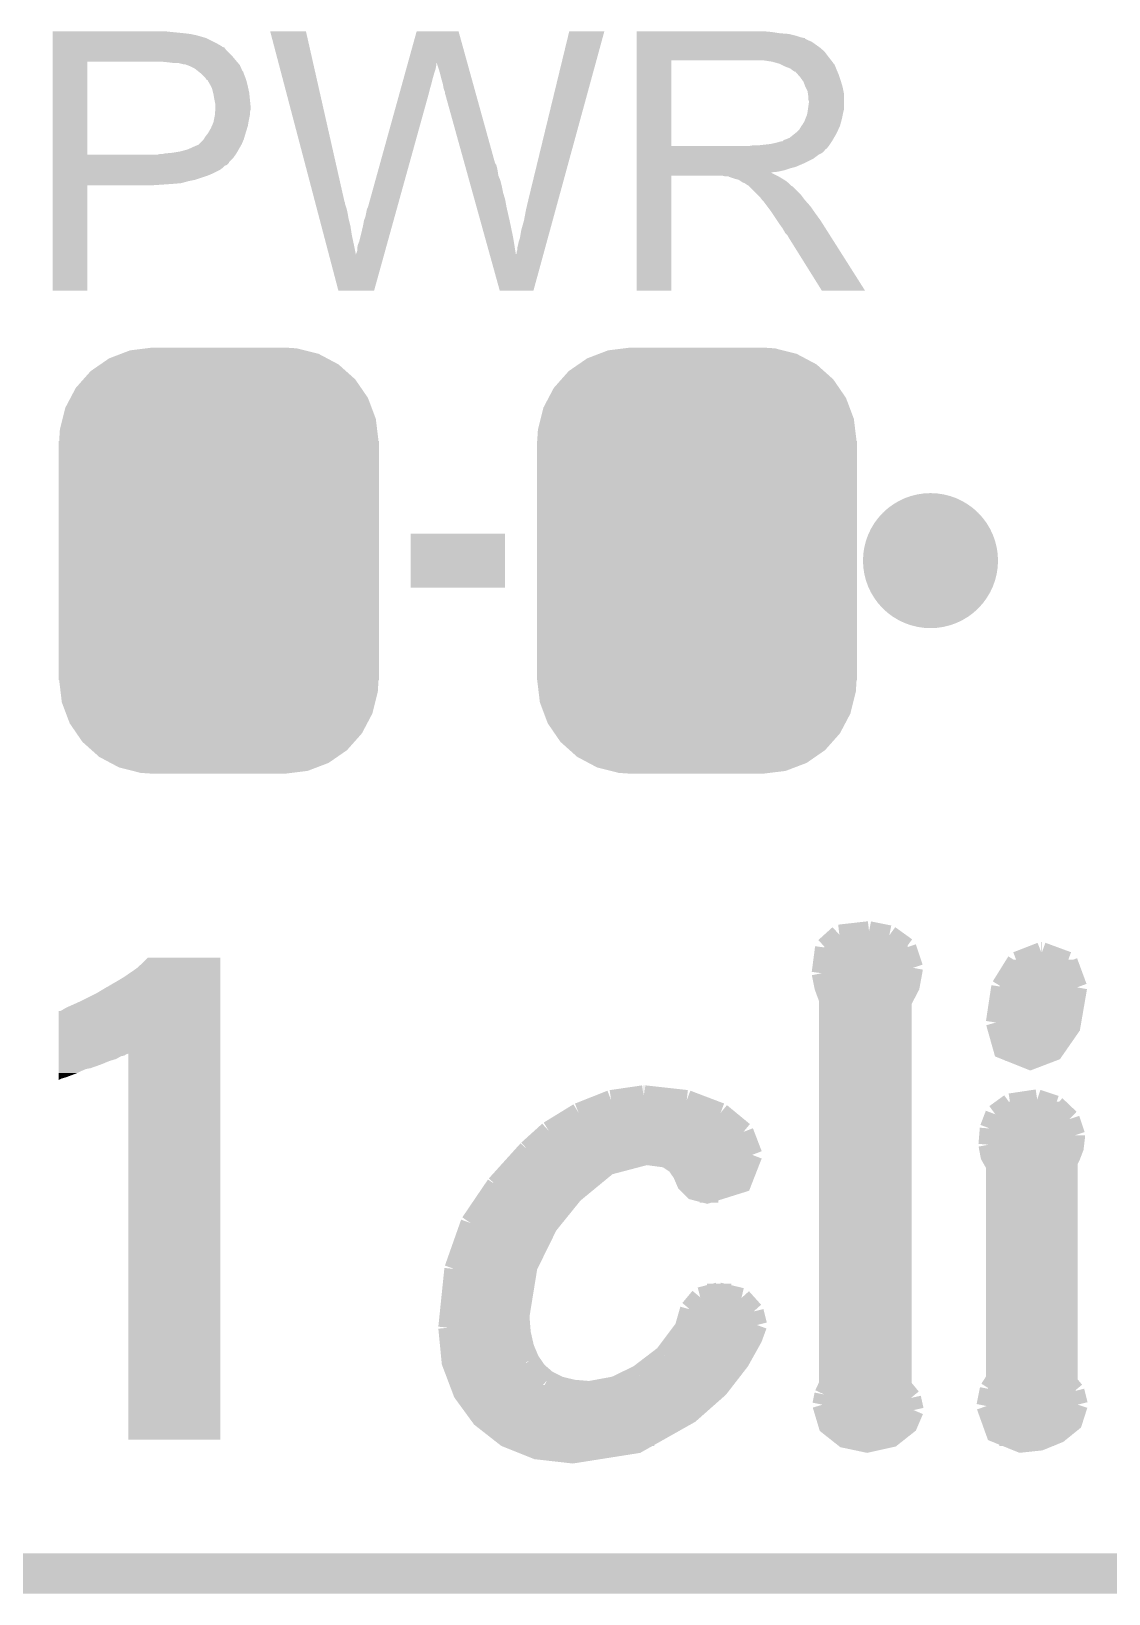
# Model space of a CAD drawing. Extents: x -1.3 to 24.2, y -3.9 to 24.8.
# Drawn here: x 11.73 to 15.78, y -3.89 to 1.99 of the extents above; entities that cross this region are included whole.
import ezdxf

# ---------------------------------------------------------------- set-up
doc = ezdxf.new("R2010")
doc.units = 0
doc.layers.get('0').update_dxf_attribs({"linetype": 'CONTINUOUS'})
for name, color, linetype in [('ISO_9141_CLICK_V101_GKO', 5, 'CONTINUOUS'), ('ISO_9141_CLICK_V101_GTO', 14, 'CONTINUOUS'), ('ISO_9141_CLICK_V101_GTS', 12, 'CONTINUOUS')]:
    doc.layers.add(name, color=color, linetype=linetype)

# ---------------------------------------------------------------- blocks, each defined once
blk = doc.blocks.new('CUSTOM_46')
for points in [[(-0.412794, 0.76087), (-0.368484, 0.777768), (0.407388, 0.76087), (0.3756, 0.777768)], [(-0.368484, 0.777768), (-0.333938, 0.790942), (0.3756, 0.777768), (0.32361, 0.790942)], [(-0.333938, 0.790942), (-0.273256, 0.798498), (0.32361, 0.790942), (0.29379, 0.798498)], [(-0.273256, 0.798498), (-0.25019, 0.80137), (0.29379, 0.798498), (0.25019, 0.80137)], [(-0.50967, 0.681926), (-0.482218, 0.71288), (0.51306, 0.681926), (0.47841, 0.71288)], [(-0.482218, 0.71288), (-0.44566, 0.738152), (0.47841, 0.71288), (0.45012, 0.738152)], [(-0.44566, 0.738152), (-0.412794, 0.76087), (0.45012, 0.738152), (0.407388, 0.76087)], [(-0.55793, 0.61233), (-0.538216, 0.649738), (0.560798, 0.61233), (0.53514, 0.649738)], [(-0.538216, 0.649738), (-0.50967, 0.681926), (0.53514, 0.649738), (0.51306, 0.681926)], [(-0.577562, 0.575076), (-0.55793, 0.61233), (0.574852, 0.575076), (0.560798, 0.61233)], [(-0.597996, 0.49319), (-0.587972, 0.533366), (0.595442, 0.49319), (0.590586, 0.533366)], [(-0.587972, 0.533366), (-0.577562, 0.575076), (0.590586, 0.533366), (0.574852, 0.575076)], [(-0.60071, 0.44958), (-0.597996, 0.49319), (0.60071, 0.44958), (0.595442, 0.49319)], [(-0.60198, -0.44958), (-0.60198, 0.44958), (0.60198, -0.44958), (0.60198, 0.44958)], [(-0.59544, -0.49319), (-0.60071, -0.44958), (0.597996, -0.49319), (0.60071, -0.44958)], [(-0.590586, -0.533366), (-0.59544, -0.49319), (0.58797, -0.533366), (0.597996, -0.49319)], [(-0.57485, -0.575076), (-0.590586, -0.533366), (0.577562, -0.575076), (0.58797, -0.533366)], [(-0.560798, -0.61233), (-0.57485, -0.575076), (0.557928, -0.61233), (0.577562, -0.575076)], [(-0.535138, -0.649738), (-0.560798, -0.61233), (0.538216, -0.649738), (0.557928, -0.61233)], [(-0.51306, -0.681926), (-0.535138, -0.649738), (0.509668, -0.681926), (0.538216, -0.649738)], [(-0.478408, -0.71288), (-0.51306, -0.681926), (0.482218, -0.71288), (0.509668, -0.681926)], [(-0.45012, -0.738152), (-0.478408, -0.71288), (0.445658, -0.738152), (0.482218, -0.71288)], [(-0.407386, -0.76087), (-0.45012, -0.738152), (0.412794, -0.76087), (0.445658, -0.738152)], [(-0.3756, -0.777768), (-0.407386, -0.76087), (0.368482, -0.777768), (0.412794, -0.76087)], [(-0.323608, -0.790942), (-0.3756, -0.777768), (0.333938, -0.790942), (0.368482, -0.777768)], [(-0.29379, -0.798498), (-0.323608, -0.790942), (0.273254, -0.798498), (0.333938, -0.790942)], [(-0.25019, -0.80137), (-0.29379, -0.798498), (0.25019, -0.80137), (0.273254, -0.798498)]]:
    blk.add_solid(points)

msp = doc.modelspace()

# ---------------------------------------------------------------- linework, layer by layer
at = {"layer": 'ISO_9141_CLICK_V101_GKO', "const_width": 0.1524}
msp.add_lwpolyline([(-1.27, -3.81), (21.59, -3.81), (24.13, -1.27)], dxfattribs=at)
at = {"layer": 'ISO_9141_CLICK_V101_GTO', "const_width": 0.254}
msp.add_lwpolyline([(14.986, 0, 1), (15.24, 0, 1)], format="xyb", close=True, dxfattribs=at)
at = {"layer": 'ISO_9141_CLICK_V101_GTO'}
for points, const_width in [([(13.1572, 0), (13.5128, 0)], 0.2032), ([(14.71676, -1.45542), (14.7701, -1.40716)], 0.0762), ([(14.7701, -1.40716), (14.88186, -1.39446)], 0.0762), ([(14.88186, -1.39446), (14.95806, -1.4097)], 0.0762), ([(14.95806, -1.4097), (15.02156, -1.45542)], 0.0762), ([(14.70406, -1.55194), (14.71676, -1.45542)], 0.0762), ([(14.71422, -1.46304), (15.02664, -1.46304)], 0.0762), ([(15.02156, -1.45542), (15.04696, -1.53162)], 0.0762), ([(15.43812, -1.50876), (15.52956, -1.4732)], 0.0762), ([(15.52956, -1.4732), (15.5321, -1.4732)], 0.0762), ([(15.5321, -1.4732), (15.62862, -1.50876)], 0.0762), ([(14.70406, -1.53924), (15.04696, -1.53924)], 0.0762), ([(14.70406, -1.55194), (14.71422, -1.60274), (14.732, -1.651)], 0.0762), ([(15.00378, -3.10642), (15.00378, -1.65862), (15.03426, -1.6002), (15.04696, -1.53162)], 0.0762), ([(15.3797, -1.60274), (15.43812, -1.50876)], 0.0762), ([(15.41018, -1.53924), (15.65148, -1.53924)], 0.0762), ([(15.62862, -1.50876), (15.66418, -1.60528)], 0.0762), ([(14.71676, -1.61544), (15.02918, -1.61544)], 0.0762), ([(15.35938, -1.73736), (15.3797, -1.60274)], 0.0762), ([(15.35938, -1.73736), (15.38732, -1.83642), (15.48892, -1.87706), (15.57528, -1.84404), (15.63878, -1.7526), (15.66418, -1.60528)], 0.0762), ([(15.37462, -1.61544), (15.66418, -1.61544)], 0.0762), ([(14.732, -3.0988), (14.732, -1.651)], 0.0762), ([(14.732, -1.69164), (15.00378, -1.69164)], 0.0762), ([(15.35938, -1.69164), (15.65656, -1.69164)], 0.0762), ([(14.732, -1.76784), (15.00378, -1.76784)], 0.0762), ([(15.35938, -1.76784), (15.63116, -1.76784)], 0.0762), ([(14.732, -1.84404), (15.00378, -1.84404)], 0.0762), ([(15.39494, -1.84404), (15.57528, -1.84404)], 0.0762), ([(14.732, -1.92024), (15.00378, -1.92024)], 0.0762), ([(13.78966, -2.07772), (13.91158, -2.02946)], 0.0762), ([(13.91158, -2.02946), (14.0335, -2.01168)], 0.0762), ([(14.0335, -2.01168), (14.03604, -2.01168)], 0.0762), ([(14.03604, -2.01168), (14.19606, -2.02946)], 0.0762), ([(14.19606, -2.02946), (14.32306, -2.07772)], 0.0762), ([(14.732, -1.99644), (15.00378, -1.99644)], 0.0762), ([(15.41272, -2.04216), (15.51432, -2.02692)], 0.0762), ([(15.51432, -2.02692), (15.5829, -2.04978)], 0.0762), ([(13.6779, -2.1463), (13.78966, -2.07772)], 0.0762), ([(13.80236, -2.07264), (14.31544, -2.07264)], 0.0762), ([(14.32306, -2.07772), (14.40942, -2.14884)], 0.0762), ([(14.732, -2.07264), (15.00378, -2.07264)], 0.0762), ([(15.33652, -2.13614), (15.35684, -2.0828)], 0.0762), ([(15.35684, -2.0828), (15.41272, -2.04216)], 0.0762), ([(15.36446, -2.07264), (15.61084, -2.07264)], 0.0762), ([(15.5829, -2.04978), (15.63624, -2.10058)], 0.0762), ([(13.59916, -2.21742), (13.6779, -2.1463)], 0.0762), ([(13.67536, -2.14884), (14.40942, -2.14884)], 0.0762), ([(14.40942, -2.14884), (14.44244, -2.2352)], 0.0762), ([(14.732, -2.14884), (15.00378, -2.14884)], 0.0762), ([(15.33144, -2.1971), (15.33652, -2.13614)], 0.0762), ([(15.33398, -2.14884), (15.65656, -2.14884)], 0.0762), ([(15.63624, -2.10058), (15.65656, -2.16154)], 0.0762), ([(15.33144, -2.1971), (15.33906, -2.23774), (15.35938, -2.2733)], 0.0762), ([(15.62862, -3.09372), (15.62862, -2.2606), (15.63878, -2.24028), (15.65148, -2.20726), (15.65656, -2.16408), (15.65656, -2.16154)], 0.0762), ([(13.47978, -2.3495), (13.59916, -2.21742)], 0.0762), ([(13.56614, -2.84226), (13.59662, -2.6543), (13.67282, -2.49936), (13.76934, -2.37998), (13.89888, -2.2733), (14.04366, -2.2352), (14.11986, -2.24536), (14.15796, -2.27076), (14.18082, -2.30378), (14.19606, -2.33934), (14.224, -2.36728), (14.27226, -2.37998), (14.4018, -2.33934), (14.44244, -2.2352)], 0.0762), ([(13.59154, -2.22504), (14.44244, -2.22504)], 0.0762), ([(14.732, -2.22504), (15.00378, -2.22504)], 0.0762), ([(15.33398, -2.22504), (15.6464, -2.22504)], 0.0762), ([(13.52042, -2.30124), (13.8557, -2.30124)], 0.0762), ([(14.17828, -2.30124), (14.4272, -2.30124)], 0.0762), ([(14.732, -2.30124), (15.00378, -2.30124)], 0.0762), ([(15.35938, -3.08102), (15.35938, -2.2733)], 0.0762), ([(15.35938, -2.30124), (15.62862, -2.30124)], 0.0762), ([(13.38326, -2.49174), (13.47978, -2.3495)], 0.0762), ([(13.45692, -2.37744), (13.77188, -2.37744)], 0.0762), ([(14.24432, -2.37744), (14.31544, -2.37744)], 0.0762), ([(14.732, -2.37744), (15.00378, -2.37744)], 0.0762), ([(15.35938, -2.37744), (15.62862, -2.37744)], 0.0762), ([(13.3223, -2.66446), (13.38326, -2.49174)], 0.0762), ([(13.40612, -2.45364), (13.70584, -2.45364)], 0.0762), ([(14.732, -2.45364), (15.00378, -2.45364)], 0.0762), ([(15.35938, -2.45364), (15.62862, -2.45364)], 0.0762), ([(13.36548, -2.52984), (13.65504, -2.52984)], 0.0762), ([(14.732, -2.52984), (15.00378, -2.52984)], 0.0762), ([(15.35938, -2.52984), (15.62862, -2.52984)], 0.0762), ([(13.33754, -2.60604), (13.61694, -2.60604)], 0.0762), ([(14.732, -2.60604), (15.00378, -2.60604)], 0.0762), ([(15.35938, -2.60604), (15.62862, -2.60604)], 0.0762), ([(13.29944, -2.88544), (13.3223, -2.66446)], 0.0762), ([(13.31722, -2.68224), (13.589, -2.68224)], 0.0762), ([(14.732, -2.68224), (15.00378, -2.68224)], 0.0762), ([(15.35938, -2.68224), (15.62862, -2.68224)], 0.0762), ([(13.30452, -2.75844), (13.57122, -2.75844)], 0.0762), ([(14.20876, -2.81686), (14.24686, -2.77114)], 0.0762), ([(14.24686, -2.77114), (14.31544, -2.75336)], 0.0762), ([(14.27226, -2.75844), (14.3637, -2.75844)], 0.0762), ([(14.31544, -2.75336), (14.4018, -2.77368)], 0.0762), ([(14.4018, -2.77368), (14.44752, -2.82448)], 0.0762), ([(14.732, -2.75844), (15.00378, -2.75844)], 0.0762), ([(15.35938, -2.75844), (15.62862, -2.75844)], 0.0762), ([(13.29944, -2.83464), (13.56614, -2.83464)], 0.0762), ([(13.56614, -2.84226), (13.57122, -2.90576)], 0.0762), ([(14.18844, -2.88798), (14.20876, -2.81686)], 0.0762), ([(14.20368, -2.83464), (14.45006, -2.83464)], 0.0762), ([(14.44752, -2.82448), (14.46022, -2.87528)], 0.0762), ([(14.732, -2.83464), (15.00378, -2.83464)], 0.0762), ([(15.35938, -2.83464), (15.62862, -2.83464)], 0.0762), ([(13.29944, -2.88544), (13.31214, -3.01498), (13.35532, -3.12928), (13.4239, -3.22326), (13.51788, -3.29692), (13.63218, -3.34264), (13.7668, -3.35788), (14.0081, -3.31978), (14.20622, -3.20802), (14.31544, -3.1115), (14.39418, -3.0099), (14.44244, -2.92354), (14.46022, -2.87528)], 0.0762), ([(13.29944, -2.91084), (13.57122, -2.91084)], 0.0762), ([(13.57122, -2.90576), (13.58392, -2.96164)], 0.0762), ([(14.11224, -2.98958), (14.18844, -2.88798)], 0.0762), ([(14.17574, -2.91084), (14.44752, -2.91084)], 0.0762), ([(14.732, -2.91084), (15.00378, -2.91084)], 0.0762), ([(15.35938, -2.91084), (15.62862, -2.91084)], 0.0762), ([(13.58392, -2.96164), (13.60424, -3.0099)], 0.0762), ([(13.30706, -2.98704), (13.59154, -2.98704)], 0.0762), ([(13.60424, -3.0099), (13.63218, -3.05054)], 0.0762), ([(14.01572, -3.06324), (14.11224, -2.98958)], 0.0762), ([(14.11478, -2.98704), (14.40942, -2.98704)], 0.0762), ([(14.732, -2.98704), (15.00378, -2.98704)], 0.0762), ([(15.35938, -2.98704), (15.62862, -2.98704)], 0.0762), ([(13.32738, -3.06324), (13.64488, -3.06324)], 0.0762), ([(13.63218, -3.05054), (13.67028, -3.08356)], 0.0762), ([(13.67028, -3.08356), (13.716, -3.10642)], 0.0762), ([(13.92682, -3.10642), (14.01572, -3.06324)], 0.0762), ([(14.01826, -3.06324), (14.35608, -3.06324)], 0.0762), ([(14.732, -3.06324), (15.00378, -3.06324)], 0.0762), ([(15.33652, -3.11658), (15.35938, -3.08102)], 0.0762), ([(15.35938, -3.06324), (15.62862, -3.06324)], 0.0762), ([(15.62862, -3.09372), (15.65402, -3.1242)], 0.0762), ([(13.3604, -3.13944), (14.29004, -3.13944)], 0.0762), ([(13.716, -3.10642), (13.76934, -3.11912)], 0.0762), ([(13.76934, -3.11912), (13.8303, -3.1242)], 0.0762), ([(13.8303, -3.1242), (13.92682, -3.10642)], 0.0762), ([(14.7066, -3.175), (14.71422, -3.1369)], 0.0762), ([(14.71422, -3.1369), (14.732, -3.0988)], 0.0762), ([(14.71422, -3.13944), (15.03172, -3.13944)], 0.0762), ([(15.00378, -3.10642), (15.03934, -3.1496)], 0.0762), ([(15.03934, -3.1496), (15.0495, -3.19532)], 0.0762), ([(15.32382, -3.18008), (15.33652, -3.11658)], 0.0762), ([(15.3289, -3.13944), (15.6591, -3.13944)], 0.0762), ([(15.65402, -3.1242), (15.66672, -3.175)], 0.0762), ([(14.7066, -3.175), (14.72946, -3.2512), (14.79042, -3.29946), (14.87424, -3.31724), (14.96568, -3.29692), (15.02664, -3.24866), (15.0495, -3.19532)], 0.0762), ([(15.32382, -3.18008), (15.35938, -3.27914), (15.45336, -3.31724), (15.52448, -3.30962), (15.59306, -3.28168), (15.6464, -3.2385), (15.66672, -3.175)], 0.0762), ([(13.41628, -3.21564), (14.1986, -3.21564)], 0.0762), ([(14.71168, -3.21564), (15.04696, -3.21564)], 0.0762), ([(15.32636, -3.21564), (15.6591, -3.21564)], 0.0762), ([(13.51026, -3.29184), (14.07414, -3.29184)], 0.0762), ([(14.77264, -3.29184), (14.97584, -3.29184)], 0.0762), ([(15.37208, -3.29184), (15.57782, -3.29184)], 0.0762)]:
    msp.add_lwpolyline(points, dxfattribs=dict(at, const_width=const_width))
for points in [[(11.81102, 1.98882), (11.811022, 1.99136), (12.2555, 1.98882), (12.232638, 1.99136)], [(11.81102, 1.98374), (11.81102, 1.98882), (12.3063, 1.98374), (12.2555, 1.98882)], [(11.81102, 1.9812), (11.81102, 1.98374), (12.326622, 1.9812), (12.3063, 1.98374)], [(11.81102, 1.97866), (11.81102, 1.9812), (12.33932, 1.97866), (12.329162, 1.9812)], [(11.81102, 1.97612), (11.81102, 1.97866), (12.35202, 1.97612), (12.33932, 1.97866)], [(11.81102, 1.96596), (11.81102, 1.97612), (12.38758, 1.96596), (12.35202, 1.97612)], [(11.81102, 1.94564), (11.81102, 1.96596), (12.428218, 1.94564), (12.38758, 1.96596)], [(11.81102, 1.935478), (11.81102, 1.94564), (12.446, 1.935478), (12.428218, 1.94564)], [(12.628912, 1.991342), (12.628906, 1.991358), (12.763504, 1.991342), (12.628906, 1.991358)], [(12.797244, 1.351278), (12.628912, 1.991342), (12.90828, 1.351278), (12.763504, 1.991342)], [(13.147004, 1.871944), (13.180072, 1.991344), (13.37061, 1.871944), (13.337544, 1.991344)], [(13.180072, 1.991344), (13.180078, 1.99136), (13.337544, 1.991344), (13.180078, 1.99136)], [(13.6017, 1.36398), (13.75411, 1.991332), (13.714618, 1.36398), (13.886174, 1.991332)], [(13.75411, 1.991332), (13.754118, 1.99136), (13.886174, 1.991332), (13.754118, 1.99136)], [(14.00812, 1.98882), (14.008122, 1.99136), (14.51356, 1.98882), (14.48562, 1.99136)], [(14.00812, 1.98374), (14.00812, 1.98882), (14.546578, 1.98374), (14.51356, 1.98882)], [(14.00812, 1.9812), (14.00812, 1.98374), (14.5796, 1.9812), (14.546578, 1.98374)], [(14.00812, 1.97358), (14.00812, 1.9812), (14.610078, 1.97358), (14.5796, 1.9812)], [(14.00812, 1.9685), (14.00812, 1.97358), (14.625322, 1.9685), (14.610078, 1.97358)], [(14.00812, 1.96596), (14.00812, 1.9685), (14.638022, 1.96596), (14.625322, 1.9685)], [(14.00812, 1.965938), (14.00812, 1.96596), (14.64056, 1.965938), (14.638022, 1.96596)], [(14.00812, 1.963414), (14.00812, 1.965938), (14.640574, 1.963414), (14.64056, 1.965938)], [(14.00812, 1.95834), (14.00812, 1.963414), (14.65072, 1.95834), (14.640574, 1.963414)], [(14.00812, 1.953258), (14.00812, 1.95834), (14.663422, 1.953258), (14.65072, 1.95834)], [(14.00812, 1.9431), (14.00812, 1.953258), (14.67866, 1.9431), (14.663422, 1.953258)], [(14.00812, 1.9304), (14.00812, 1.9431), (14.69644, 1.9304), (14.67866, 1.9431)], [(11.811018, 1.89738), (11.81102, 1.92024), (12.48664, 1.89738), (12.463782, 1.92024)], [(11.811018, 1.88214), (11.811018, 1.89738), (12.49934, 1.88214), (12.48664, 1.89738)], [(11.811018, 1.87706), (11.811018, 1.88214), (12.503694, 1.87706), (12.49934, 1.88214)], [(11.81102, 1.93294), (11.81102, 1.935478), (12.448544, 1.93294), (12.446, 1.935478)], [(11.81102, 1.930396), (11.81102, 1.93294), (12.456162, 1.930396), (12.448544, 1.93294)], [(11.81102, 1.92024), (11.81102, 1.930396), (12.463782, 1.92024), (12.456162, 1.930396)], [(14.008112, 1.559582), (14.008118, 1.88212), (14.13764, 1.559582), (14.137642, 1.88212)], [(14.008118, 1.89484), (14.00812, 1.915158), (14.72946, 1.89484), (14.714222, 1.915158)], [(14.008118, 1.88214), (14.008118, 1.89484), (14.739338, 1.88214), (14.72946, 1.89484)], [(14.008118, 1.88212), (14.008118, 1.88214), (14.137642, 1.88212), (14.44498, 1.88214)], [(14.00812, 1.915158), (14.00812, 1.9304), (14.714222, 1.915158), (14.69644, 1.9304)], [(14.516102, 1.87706), (14.483082, 1.88214), (14.743288, 1.87706), (14.739338, 1.88214)], [(11.81101, 1.526562), (11.811018, 1.87706), (11.94054, 1.526562), (11.940562, 1.87706)], [(12.24534, 1.87452), (12.21994, 1.87706), (12.505872, 1.87452), (12.503694, 1.87706)], [(12.265662, 1.87198), (12.24534, 1.87452), (12.508048, 1.87198), (12.505872, 1.87452)], [(12.303762, 1.8669), (12.283442, 1.87198), (12.512402, 1.8669), (12.508048, 1.87198)], [(12.308844, 1.866898), (12.303762, 1.8669), (12.512404, 1.866898), (12.512402, 1.8669)], [(12.315618, 1.864358), (12.308844, 1.866898), (12.51458, 1.864358), (12.512404, 1.866898)], [(12.32916, 1.85928), (12.315618, 1.864358), (12.516838, 1.85928), (12.51458, 1.864358)], [(12.3444, 1.85166), (12.32916, 1.85928), (12.520226, 1.85166), (12.516838, 1.85928)], [(12.3571, 1.8415), (12.3444, 1.85166), (12.524742, 1.8415), (12.520226, 1.85166)], [(12.36028, 1.838956), (12.3571, 1.8415), (12.52728, 1.838956), (12.524742, 1.8415)], [(12.3698, 1.83134), (12.36028, 1.838956), (12.52982, 1.83134), (12.52728, 1.838956)], [(12.382498, 1.818642), (12.3698, 1.83134), (12.5349, 1.818642), (12.52982, 1.83134)], [(13.13154, 1.8161), (13.136464, 1.83388), (13.24102, 1.8161), (13.2461, 1.83388)], [(13.136464, 1.83388), (13.140684, 1.84912), (13.2461, 1.83388), (13.251178, 1.84912)], [(13.140684, 1.84912), (13.1442, 1.861818), (13.251178, 1.84912), (13.25372, 1.861818)], [(13.1442, 1.861818), (13.14631, 1.869434), (13.25372, 1.861818), (13.25372, 1.869434)], [(13.14631, 1.869434), (13.147004, 1.871944), (13.25372, 1.869434), (13.256222, 1.871944)], [(13.25626, 1.869444), (13.256222, 1.871944), (13.371302, 1.869444), (13.37061, 1.871944)], [(13.26388, 1.84658), (13.25626, 1.869444), (13.377634, 1.84658), (13.371302, 1.869444)], [(13.26896, 1.8288), (13.26388, 1.84658), (13.382558, 1.8288), (13.377634, 1.84658)], [(13.27404, 1.80848), (13.26896, 1.8288), (13.388184, 1.80848), (13.382558, 1.8288)], [(14.534742, 1.871976), (14.516102, 1.87706), (14.74724, 1.871976), (14.743288, 1.87706)], [(14.54404, 1.86944), (14.534742, 1.871976), (14.747262, 1.86944), (14.74724, 1.871976)], [(14.544068, 1.869426), (14.54404, 1.86944), (14.749786, 1.869426), (14.747262, 1.86944)], [(14.56436, 1.85928), (14.544068, 1.869426), (14.75486, 1.85928), (14.749786, 1.869426)], [(14.584682, 1.851658), (14.56436, 1.85928), (14.75791, 1.851658), (14.75486, 1.85928)], [(14.591454, 1.84658), (14.584682, 1.851658), (14.75994, 1.84658), (14.75791, 1.851658)], [(14.59484, 1.84404), (14.591454, 1.84658), (14.76103, 1.84404), (14.75994, 1.84658)], [(14.602464, 1.83896), (14.59484, 1.84404), (14.763206, 1.83896), (14.76103, 1.84404)], [(14.605006, 1.838954), (14.602464, 1.83896), (14.76321, 1.838954), (14.763206, 1.83896)], [(14.613892, 1.8288), (14.605006, 1.838954), (14.76756, 1.8288), (14.76321, 1.838954)], [(14.62278, 1.818642), (14.613892, 1.8288), (14.770946, 1.818642), (14.76756, 1.8288)], [(12.38504, 1.8161), (12.382498, 1.818642), (12.535748, 1.8161), (12.5349, 1.818642)], [(12.39013, 1.80848), (12.38504, 1.8161), (12.538286, 1.80848), (12.535748, 1.8161)], [(12.392666, 1.808468), (12.39013, 1.80848), (12.53829, 1.808468), (12.538286, 1.80848)], [(12.395564, 1.8034), (12.392666, 1.808468), (12.539978, 1.8034), (12.53829, 1.808468)], [(12.40282, 1.7907), (12.395564, 1.8034), (12.543156, 1.7907), (12.539978, 1.8034)], [(12.406632, 1.78308), (12.40282, 1.7907), (12.54506, 1.78308), (12.543156, 1.7907)], [(12.410442, 1.775458), (12.406632, 1.78308), (12.546754, 1.775458), (12.54506, 1.78308)], [(12.414252, 1.760218), (12.410442, 1.775458), (12.55014, 1.760218), (12.546754, 1.775458)], [(13.11536, 1.75768), (13.120988, 1.778), (13.22578, 1.75768), (13.23086, 1.778)], [(13.120988, 1.778), (13.125912, 1.79578), (13.23086, 1.778), (13.23594, 1.79578)], [(13.125912, 1.79578), (13.13154, 1.8161), (13.23594, 1.79578), (13.24102, 1.8161)], [(13.27912, 1.790702), (13.27404, 1.80848), (13.393108, 1.790702), (13.388184, 1.80848)], [(13.28166, 1.77546), (13.27912, 1.790702), (13.397328, 1.77546), (13.393108, 1.790702)], [(13.2842, 1.767842), (13.28166, 1.77546), (13.399438, 1.767842), (13.397328, 1.77546)], [(13.286738, 1.762764), (13.2842, 1.767842), (13.400844, 1.762764), (13.399438, 1.767842)], [(14.631852, 1.80594), (14.62278, 1.818642), (14.77518, 1.80594), (14.770946, 1.818642)], [(14.63548, 1.80086), (14.631852, 1.80594), (14.776706, 1.80086), (14.77518, 1.80594)], [(14.6431, 1.780542), (14.63548, 1.80086), (14.7828, 1.780542), (14.776706, 1.80086)], [(14.6431, 1.78054), (14.6431, 1.780542), (14.782802, 1.78054), (14.7828, 1.780542)], [(14.65072, 1.765296), (14.6431, 1.78054), (14.78585, 1.765296), (14.782802, 1.78054)], [(14.652172, 1.755138), (14.65072, 1.765296), (14.78788, 1.755138), (14.78585, 1.765296)], [(12.41552, 1.75514), (12.414252, 1.760218), (12.550648, 1.75514), (12.55014, 1.760218)], [(12.41806, 1.7399), (12.41552, 1.75514), (12.552172, 1.7399), (12.550648, 1.75514)], [(12.42314, 1.714498), (12.41806, 1.7399), (12.554714, 1.714498), (12.552172, 1.7399)], [(12.42314, 1.709422), (12.42314, 1.714498), (12.55522, 1.709422), (12.554714, 1.714498)], [(12.42314, 1.70434), (12.42314, 1.709422), (12.55522, 1.70434), (12.55522, 1.709422)], [(12.997182, 1.330962), (13.11536, 1.75768), (13.107398, 1.330962), (13.22578, 1.75768)], [(13.28674, 1.757682), (13.286738, 1.762764), (13.402252, 1.757682), (13.400844, 1.762764)], [(13.359316, 1.496056), (13.28674, 1.757682), (13.474702, 1.496056), (13.402252, 1.757682)], [(14.65217, 1.699258), (14.6558, 1.72466), (14.78788, 1.699258), (14.78788, 1.72466)], [(14.65326, 1.747518), (14.652172, 1.755138), (14.78788, 1.747518), (14.78788, 1.755138)], [(14.653262, 1.734818), (14.65326, 1.747518), (14.78788, 1.734818), (14.78788, 1.747518)], [(14.6558, 1.727196), (14.653262, 1.734818), (14.78788, 1.727196), (14.78788, 1.734818)], [(14.6558, 1.72466), (14.6558, 1.727196), (14.78788, 1.72466), (14.78788, 1.727196)], [(12.409874, 1.635758), (12.415518, 1.648458), (12.54506, 1.635758), (12.547176, 1.648458)], [(12.415518, 1.648458), (12.416026, 1.651), (12.547176, 1.648458), (12.5476, 1.651)], [(12.416026, 1.651), (12.4206, 1.673858), (12.5476, 1.651), (12.55217, 1.673858)], [(12.4206, 1.673858), (12.42081, 1.676398), (12.55217, 1.673858), (12.55268, 1.676398)], [(12.42081, 1.676398), (12.421658, 1.686558), (12.55268, 1.676398), (12.55268, 1.686558)], [(12.421658, 1.686558), (12.422504, 1.696718), (12.55268, 1.686558), (12.55522, 1.696718)], [(12.422504, 1.696718), (12.42314, 1.70434), (12.55522, 1.696718), (12.55522, 1.70434)], [(14.63294, 1.643378), (14.638018, 1.650998), (14.774718, 1.643378), (14.776796, 1.650998)], [(14.638018, 1.650998), (14.643098, 1.6637), (14.776796, 1.650998), (14.78026, 1.6637)], [(14.643098, 1.6637), (14.648178, 1.676398), (14.78026, 1.6637), (14.782798, 1.676398)], [(14.648178, 1.676398), (14.650718, 1.6891), (14.782798, 1.676398), (14.78534, 1.6891)], [(14.650718, 1.6891), (14.65072, 1.689102), (14.78534, 1.6891), (14.78534, 1.689102)], [(14.65072, 1.689102), (14.65217, 1.699258), (14.78534, 1.689102), (14.78788, 1.699258)], [(12.378942, 1.584958), (12.385038, 1.595118), (12.52982, 1.584958), (12.532722, 1.595118)], [(12.385038, 1.595118), (12.391134, 1.60274), (12.532722, 1.595118), (12.5349, 1.60274)], [(12.391134, 1.60274), (12.3952, 1.607822), (12.5349, 1.60274), (12.536462, 1.607822)], [(12.3952, 1.607822), (12.40536, 1.6256), (12.536462, 1.607822), (12.541934, 1.6256)], [(12.40536, 1.6256), (12.409874, 1.635758), (12.541934, 1.6256), (12.54506, 1.635758)], [(14.569442, 1.58496), (14.582138, 1.59004), (14.746606, 1.58496), (14.749568, 1.59004)], [(14.582138, 1.59004), (14.604364, 1.60782), (14.749568, 1.59004), (14.75994, 1.60782)], [(14.604364, 1.60782), (14.607538, 1.610358), (14.75994, 1.60782), (14.761092, 1.610358)], [(14.607538, 1.610358), (14.620238, 1.623058), (14.761092, 1.610358), (14.766866, 1.623058)], [(14.620238, 1.623058), (14.627858, 1.635758), (14.766866, 1.623058), (14.77264, 1.635758)], [(14.627858, 1.635758), (14.630398, 1.6383), (14.77264, 1.635758), (14.773332, 1.6383)], [(14.630398, 1.6383), (14.63294, 1.643378), (14.773332, 1.6383), (14.774718, 1.643378)], [(12.202158, 1.52654), (12.212318, 1.52908), (12.498252, 1.52654), (12.500066, 1.52908)], [(12.222478, 1.52908), (12.23263, 1.531618), (12.500066, 1.52908), (12.50188, 1.531618)], [(12.23263, 1.531618), (12.23264, 1.53162), (12.50188, 1.531618), (12.50188, 1.53162)], [(12.23264, 1.53162), (12.260582, 1.53416), (12.50188, 1.53162), (12.503332, 1.53416)], [(12.260582, 1.53416), (12.29106, 1.53924), (12.503332, 1.53416), (12.506234, 1.53924)], [(12.29106, 1.53924), (12.319, 1.546858), (12.506234, 1.53924), (12.510588, 1.546858)], [(12.319, 1.546858), (12.34694, 1.55956), (12.510588, 1.546858), (12.517846, 1.55956)], [(12.34694, 1.55956), (12.359636, 1.56464), (12.517846, 1.55956), (12.520748, 1.56464)], [(12.359636, 1.56464), (12.362174, 1.567178), (12.520748, 1.56464), (12.5222, 1.567178)], [(12.362174, 1.567178), (12.377418, 1.582418), (12.5222, 1.567178), (12.52873, 1.582418)], [(12.377418, 1.582418), (12.378942, 1.584958), (12.52873, 1.582418), (12.52982, 1.584958)], [(14.00811, 1.54686), (14.008112, 1.5494), (14.719294, 1.54686), (14.72184, 1.5494)], [(14.00811, 1.546846), (14.00811, 1.54686), (14.716754, 1.546846), (14.719294, 1.54686)], [(14.00811, 1.54178), (14.00811, 1.546846), (14.714218, 1.54178), (14.716754, 1.546846)], [(14.00811, 1.5367), (14.00811, 1.54178), (14.70914, 1.5367), (14.714218, 1.54178)], [(14.00811, 1.53162), (14.00811, 1.5367), (14.701518, 1.53162), (14.70914, 1.5367)], [(14.00811, 1.526538), (14.00811, 1.53162), (14.69136, 1.526538), (14.701518, 1.53162)], [(14.008112, 1.55956), (14.008112, 1.559582), (14.429738, 1.55956), (14.13764, 1.559582)], [(14.008112, 1.5494), (14.008112, 1.55956), (14.72184, 1.5494), (14.729968, 1.55956)], [(14.429738, 1.55956), (14.444978, 1.5621), (14.729968, 1.55956), (14.732, 1.5621)], [(14.465298, 1.5621), (14.511018, 1.56718), (14.732, 1.5621), (14.735386, 1.56718)], [(14.511018, 1.56718), (14.533882, 1.57226), (14.735386, 1.56718), (14.738774, 1.57226)], [(14.533882, 1.57226), (14.551656, 1.57734), (14.738774, 1.57226), (14.742162, 1.57734)], [(14.556734, 1.57734), (14.561818, 1.582416), (14.742162, 1.57734), (14.745122, 1.582416)], [(14.561818, 1.582416), (14.569442, 1.58496), (14.745122, 1.582416), (14.746606, 1.58496)], [(11.811008, 1.45542), (11.81101, 1.47066), (12.41044, 1.45542), (12.440918, 1.47066)], [(11.81101, 1.52654), (11.81101, 1.526562), (12.202158, 1.52654), (11.94054, 1.526562)], [(11.81101, 1.513838), (11.81101, 1.52654), (12.489178, 1.513838), (12.498252, 1.52654)], [(11.81101, 1.498594), (11.81101, 1.513838), (12.47394, 1.498594), (12.489178, 1.513838)], [(11.81101, 1.496054), (11.81101, 1.498594), (12.473934, 1.496054), (12.47394, 1.498594)], [(11.81101, 1.48844), (11.81101, 1.496054), (12.466316, 1.48844), (12.473934, 1.496054)], [(11.81101, 1.485896), (11.81101, 1.48844), (12.458698, 1.485896), (12.466316, 1.48844)], [(11.81101, 1.47828), (11.81101, 1.485896), (12.451078, 1.47828), (12.458698, 1.485896)], [(11.81101, 1.47066), (11.81101, 1.47828), (12.440918, 1.47066), (12.451078, 1.47828)], [(13.361428, 1.488438), (13.359316, 1.496056), (13.479782, 1.488438), (13.474702, 1.496056)], [(13.364246, 1.47828), (13.361428, 1.488438), (13.48232, 1.47828), (13.479782, 1.488438)], [(13.36777, 1.46558), (13.364246, 1.47828), (13.48486, 1.46558), (13.48232, 1.47828)], [(14.00811, 1.5113), (14.00811, 1.526538), (14.671038, 1.5113), (14.69136, 1.526538)], [(14.00811, 1.49606), (14.00811, 1.5113), (14.64056, 1.49606), (14.671038, 1.5113)], [(14.00811, 1.48082), (14.00811, 1.49606), (14.604998, 1.48082), (14.64056, 1.49606)], [(14.00811, 1.47574), (14.00811, 1.48082), (14.584682, 1.47574), (14.604998, 1.48082)], [(14.00811, 1.46812), (14.00811, 1.47574), (14.561818, 1.46812), (14.584682, 1.47574)], [(11.811, 1.016022), (11.811008, 1.412218), (11.940518, 1.016022), (11.94054, 1.412218)], [(11.811008, 1.4478), (11.811008, 1.45542), (12.39266, 1.4478), (12.41044, 1.45542)], [(11.811008, 1.43256), (11.811008, 1.4478), (12.346938, 1.43256), (12.39266, 1.4478)], [(11.811008, 1.42748), (11.811008, 1.43256), (12.32154, 1.42748), (12.346938, 1.43256)], [(11.811008, 1.41986), (11.811008, 1.42748), (12.293598, 1.41986), (12.32154, 1.42748)], [(11.811008, 1.41732), (11.811008, 1.41986), (12.26312, 1.41732), (12.293598, 1.41986)], [(11.811008, 1.41478), (11.811008, 1.41732), (12.22756, 1.41478), (12.26312, 1.41732)], [(11.811008, 1.41224), (11.811008, 1.41478), (12.189462, 1.41224), (12.22756, 1.41478)], [(11.811008, 1.412218), (11.811008, 1.41224), (11.94054, 1.412218), (12.189462, 1.41224)], [(13.372702, 1.447798), (13.36777, 1.46558), (13.487402, 1.447798), (13.48486, 1.46558)], [(13.377634, 1.430018), (13.372702, 1.447798), (13.49502, 1.430018), (13.487402, 1.447798)], [(13.38327, 1.4097), (13.377634, 1.430018), (13.5001, 1.4097), (13.49502, 1.430018)], [(14.0081, 1.016022), (14.008108, 1.447778), (14.137618, 1.016022), (14.13764, 1.447778)], [(14.008108, 1.457958), (14.00811, 1.460466), (14.516104, 1.457958), (14.513592, 1.460466)], [(14.008108, 1.4478), (14.008108, 1.457958), (14.53642, 1.4478), (14.516104, 1.457958)], [(14.008108, 1.447778), (14.008108, 1.4478), (14.13764, 1.447778), (14.330678, 1.4478)], [(14.00811, 1.46304), (14.00811, 1.46812), (14.538958, 1.46304), (14.561818, 1.46812)], [(14.00811, 1.460466), (14.00811, 1.46304), (14.513592, 1.460466), (14.538958, 1.46304)], [(14.340838, 1.44526), (14.330678, 1.4478), (14.541498, 1.44526), (14.53642, 1.4478)], [(14.356074, 1.442726), (14.353534, 1.44526), (14.545722, 1.442726), (14.541498, 1.44526)], [(14.358616, 1.44272), (14.356074, 1.442726), (14.545732, 1.44272), (14.545722, 1.442726)], [(14.381482, 1.4351), (14.358616, 1.44272), (14.558434, 1.4351), (14.545732, 1.44272)], [(14.391638, 1.432562), (14.381482, 1.4351), (14.562664, 1.432562), (14.558434, 1.4351)], [(14.395452, 1.43002), (14.391638, 1.432562), (14.5669, 1.43002), (14.562664, 1.432562)], [(14.406876, 1.422402), (14.395452, 1.43002), (14.576424, 1.422402), (14.5669, 1.43002)], [(14.414498, 1.419862), (14.406876, 1.422402), (14.579598, 1.419862), (14.576424, 1.422402)], [(14.417018, 1.41986), (14.414498, 1.419862), (14.5796, 1.41986), (14.579598, 1.419862)], [(14.41704, 1.417332), (14.417018, 1.41986), (14.58213, 1.417332), (14.5796, 1.41986)], [(14.429738, 1.409702), (14.41704, 1.417332), (14.58976, 1.409702), (14.58213, 1.417332)], [(13.390316, 1.3843), (13.38327, 1.4097), (13.50518, 1.3843), (13.5001, 1.4097)], [(13.397362, 1.3589), (13.390316, 1.3843), (13.5128, 1.3589), (13.50518, 1.3843)], [(13.405112, 1.33096), (13.397362, 1.3589), (13.51788, 1.33096), (13.5128, 1.3589)], [(13.59154, 1.3208), (13.6017, 1.36398), (13.70281, 1.3208), (13.714618, 1.36398)], [(14.429742, 1.409698), (14.429738, 1.409702), (14.589764, 1.409698), (14.58976, 1.409702)], [(14.432282, 1.407158), (14.429742, 1.409698), (14.59484, 1.407158), (14.589764, 1.409698)], [(14.462762, 1.376678), (14.432282, 1.407158), (14.62532, 1.376678), (14.59484, 1.407158)], [(14.470378, 1.36906), (14.462762, 1.376678), (14.631036, 1.36906), (14.62532, 1.376678)], [(14.478, 1.358902), (14.470378, 1.36906), (14.638654, 1.358902), (14.631036, 1.36906)], [(14.48054, 1.35636), (14.478, 1.358902), (14.64056, 1.35636), (14.638654, 1.358902)], [(14.483078, 1.35382), (14.48054, 1.35636), (14.642818, 1.35382), (14.64056, 1.35636)], [(14.49832, 1.3335), (14.483078, 1.35382), (14.66088, 1.3335), (14.642818, 1.35382)], [(12.798582, 1.346196), (12.797244, 1.351278), (12.91082, 1.346196), (12.90828, 1.351278)], [(12.799916, 1.341118), (12.798582, 1.346196), (12.910822, 1.341118), (12.91082, 1.346196)], [(12.803924, 1.32588), (12.799916, 1.341118), (12.915898, 1.32588), (12.910822, 1.341118)], [(12.806596, 1.31572), (12.803924, 1.32588), (12.91844, 1.31572), (12.915898, 1.32588)], [(12.809936, 1.30302), (12.806596, 1.31572), (12.92098, 1.30302), (12.91844, 1.31572)], [(12.813944, 1.28778), (12.809936, 1.30302), (12.92352, 1.28778), (12.92098, 1.30302)], [(12.98702, 1.292862), (12.992102, 1.31826), (13.096828, 1.292862), (13.103874, 1.31826)], [(12.992102, 1.31826), (12.99464, 1.32588), (13.103874, 1.31826), (13.105988, 1.32588)], [(12.99464, 1.32588), (12.997182, 1.330962), (13.105988, 1.32588), (13.107398, 1.330962)], [(13.420614, 1.27508), (13.405112, 1.33096), (13.53058, 1.27508), (13.51788, 1.33096)], [(13.58392, 1.280158), (13.59154, 1.3208), (13.691698, 1.280158), (13.70281, 1.3208)], [(14.51356, 1.31318), (14.49832, 1.3335), (14.675104, 1.31318), (14.66088, 1.3335)], [(14.516948, 1.3081), (14.51356, 1.31318), (14.67866, 1.3081), (14.675104, 1.31318)], [(14.535574, 1.28016), (14.516948, 1.3081), (14.69898, 1.28016), (14.67866, 1.3081)], [(12.82196, 1.2573), (12.813944, 1.28778), (12.93114, 1.2573), (12.92352, 1.28778)], [(12.830644, 1.22428), (12.82196, 1.2573), (12.93622, 1.22428), (12.93114, 1.2573)], [(12.97178, 1.2319), (12.9794, 1.26492), (13.079916, 1.2319), (13.089076, 1.26492)], [(12.9794, 1.26492), (12.981942, 1.280162), (13.089076, 1.26492), (13.093306, 1.280162)], [(12.981942, 1.280162), (12.98702, 1.292862), (13.093306, 1.280162), (13.096828, 1.292862)], [(13.437524, 1.21412), (13.420614, 1.27508), (13.54328, 1.21412), (13.53058, 1.27508)], [(13.56868, 1.21412), (13.57376, 1.244602), (13.673638, 1.21412), (13.681974, 1.244602)], [(13.57376, 1.244602), (13.58392, 1.280158), (13.681974, 1.244602), (13.691698, 1.280158)], [(14.54404, 1.26746), (14.535574, 1.28016), (14.707038, 1.26746), (14.69898, 1.28016)], [(14.55674, 1.249682), (14.54404, 1.26746), (14.718318, 1.249682), (14.707038, 1.26746)], [(14.566898, 1.231902), (14.55674, 1.249682), (14.729598, 1.231902), (14.718318, 1.249682)], [(12.839996, 1.18872), (12.830644, 1.22428), (12.94384, 1.18872), (12.93622, 1.22428)], [(12.849958, 1.150842), (12.839996, 1.18872), (12.95146, 1.150842), (12.94384, 1.18872)], [(12.95654, 1.176022), (12.959082, 1.188722), (13.064414, 1.176022), (13.067938, 1.188722)], [(12.95654, 1.165864), (12.95654, 1.176022), (13.061596, 1.165864), (13.064414, 1.176022)], [(12.959082, 1.188722), (12.96416, 1.201422), (13.067938, 1.188722), (13.071462, 1.201422)], [(12.96416, 1.201422), (12.97178, 1.2319), (13.071462, 1.201422), (13.079916, 1.2319)], [(13.455034, 1.150996), (13.437524, 1.21412), (13.553402, 1.150996), (13.54328, 1.21412)], [(13.55852, 1.176022), (13.56106, 1.18618), (13.66322, 1.176022), (13.665998, 1.18618)], [(13.55852, 1.168404), (13.55852, 1.176022), (13.661138, 1.168404), (13.66322, 1.176022)], [(13.56106, 1.18618), (13.563602, 1.19888), (13.665998, 1.18618), (13.66947, 1.19888)], [(13.563602, 1.19888), (13.56868, 1.21412), (13.66947, 1.19888), (13.673638, 1.21412)], [(14.574518, 1.22428), (14.566898, 1.231902), (14.734434, 1.22428), (14.729598, 1.231902)], [(14.577062, 1.2192), (14.574518, 1.22428), (14.737658, 1.2192), (14.734434, 1.22428)], [(14.704058, 1.01601), (14.577062, 1.2192), (14.866574, 1.01601), (14.737658, 1.2192)], [(12.885416, 1.016016), (12.849958, 1.150842), (13.020026, 1.016016), (13.05743, 1.150842)], [(12.95146, 1.150842), (12.951462, 1.153164), (13.05743, 1.150842), (13.058074, 1.153164)], [(12.951462, 1.153164), (12.954, 1.158242), (13.058074, 1.153164), (13.059482, 1.158242)], [(12.954, 1.158242), (12.95654, 1.165864), (13.059482, 1.158242), (13.061596, 1.165864)], [(13.492476, 1.016016), (13.455034, 1.150996), (13.619466, 1.016016), (13.656376, 1.150996)], [(13.553402, 1.150996), (13.553446, 1.153166), (13.656376, 1.150996), (13.65697, 1.153166)], [(13.553446, 1.153166), (13.55598, 1.155706), (13.65697, 1.153166), (13.657664, 1.155706)], [(13.55598, 1.155706), (13.555982, 1.160782), (13.657664, 1.155706), (13.659052, 1.160782)], [(13.555982, 1.160782), (13.55852, 1.168404), (13.659052, 1.160782), (13.661138, 1.168404)], [(11.940518, 1.016), (11.811, 1.016022), (11.940518, 1.016), (11.940518, 1.016022)], [(13.020022, 1.016), (12.885416, 1.016016), (13.020022, 1.016), (13.020026, 1.016016)], [(13.619462, 1.016), (13.492476, 1.016016), (13.619462, 1.016), (13.619466, 1.016016)], [(14.137618, 1.016), (14.0081, 1.016022), (14.137618, 1.016), (14.137618, 1.016022)], [(14.86658, 1.016), (14.866574, 1.01601), (14.86658, 1.016), (14.704058, 1.01601)], [(12.125962, -1.534158), (12.15136, -1.5113), (12.440918, -1.534158), (12.440918, -1.5113)], [(12.15136, -1.5113), (12.169122, -1.493542), (12.440918, -1.5113), (12.44092, -1.493542)], [(12.169122, -1.493542), (12.169146, -1.49352), (12.44092, -1.493542), (12.169146, -1.49352)], [(12.03452, -1.59258), (12.0523, -1.58242), (12.440918, -1.59258), (12.440918, -1.58242)], [(12.0523, -1.58242), (12.0777, -1.567182), (12.440918, -1.58242), (12.440918, -1.567182)], [(12.0777, -1.567182), (12.125962, -1.534158), (12.440918, -1.567182), (12.440918, -1.534158)], [(11.9126, -1.65862), (11.978638, -1.6256), (12.440916, -1.65862), (12.440918, -1.6256)], [(11.978638, -1.6256), (12.01674, -1.60274), (12.440918, -1.6256), (12.440918, -1.60274)], [(12.01674, -1.60274), (12.021818, -1.6002), (12.440918, -1.60274), (12.440918, -1.6002)], [(12.021818, -1.6002), (12.03452, -1.59258), (12.440918, -1.6002), (12.440918, -1.59258)], [(11.833868, -1.85421), (11.833882, -1.69418), (12.440914, -1.85421), (12.440916, -1.69418)], [(11.833882, -1.69418), (11.838944, -1.694178), (12.440916, -1.69418), (12.440916, -1.694178)], [(11.838944, -1.694178), (11.849098, -1.6891), (12.440916, -1.694178), (12.440916, -1.6891)], [(11.849098, -1.6891), (11.861802, -1.68148), (12.440916, -1.6891), (12.440916, -1.68148)], [(11.861802, -1.68148), (11.88466, -1.67132), (12.440916, -1.68148), (12.440916, -1.67132)], [(11.88466, -1.67132), (11.9126, -1.65862), (12.440916, -1.67132), (12.440916, -1.65862)], [(11.833866, -1.861822), (11.833868, -1.856742), (12.080238, -1.861822), (12.087856, -1.856742)], [(11.833866, -1.86436), (11.833866, -1.861822), (12.067538, -1.86436), (12.080238, -1.861822)], [(11.833866, -1.874522), (11.833866, -1.86436), (12.049758, -1.874522), (12.067538, -1.86436)], [(11.833866, -1.88214), (11.833866, -1.874522), (12.024358, -1.88214), (12.049758, -1.874522)], [(11.833868, -1.856742), (11.833868, -1.85421), (12.087856, -1.856742), (12.095452, -1.85421)], [(12.09548, -3.307058), (12.095452, -1.85421), (12.440898, -3.307058), (12.440914, -1.85421)], [(11.83386, -1.943098), (11.833862, -1.92786), (11.861802, -1.943098), (11.90244, -1.92786)], [(11.833862, -1.91008), (11.833864, -1.89484), (11.950696, -1.91008), (11.99388, -1.89484)], [(11.833862, -1.912622), (11.833862, -1.91008), (11.935458, -1.912622), (11.948158, -1.91008)], [(11.833862, -1.92024), (11.833862, -1.912622), (11.91768, -1.92024), (11.935458, -1.912622)], [(11.833862, -1.92786), (11.833862, -1.92024), (11.90244, -1.92786), (11.91768, -1.92024)], [(11.833864, -1.89484), (11.833866, -1.88214), (11.99388, -1.89484), (12.024358, -1.88214)], [(11.83386, -1.94818), (11.83386, -1.943098), (11.84402, -1.94818), (11.861802, -1.943098)], [(11.83386, -1.953224), (11.83386, -1.94818), (11.83386, -1.953224), (11.84402, -1.94818)], [(12.440898, -3.30708), (12.09548, -3.307058), (12.440898, -3.30708), (12.440898, -3.307058)]]:
    msp.add_solid(points, dxfattribs=at)

# ---------------------------------------------------------------- block references
at = {"layer": 'ISO_9141_CLICK_V101_GTS'}
for p in [(12.43584, 0), (14.23416, 0)]:
    msp.add_blockref('CUSTOM_46', p, dxfattribs=at)

doc.saveas('drawing.dxf')
